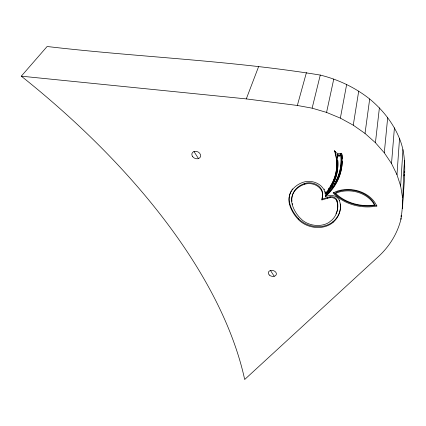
<?xml version="1.0" encoding="UTF-8"?>
<svg xmlns="http://www.w3.org/2000/svg" width="426" height="426" viewBox="0 0 426 426"><rect width="100%" height="100%" fill="white"/><g stroke="black" fill="none" stroke-linecap="round" stroke-linejoin="round"><path stroke-width="0.64" d="M402.575 208.575C403.102 185.358 408.694 160.937 399.519 138.626C393.225 123.071 382.569 109.647 369.683 99.008C355.193 87.522 338.191 79.492 320.267 75.072C229.886 60.29 138.008 57.185 47.121 46.498L21.3 76.174A548.39 274.914 30.3 0 1 244.678 379.502L378.884 256.159C389.492 246.249 397.399 233.523 400.909 219.39C404.024 199.996 402.4 180.161 404.657 160.618M400.909 219.39L400.988 218.08M401.063 216.765L401.143 215.455M402.506 197.398L400.648 186.04L402.937 149.606M322.695 194.251L321.934 199.932L327.227 198.33A29.628 22.775 9.2 0 1 329.724 197.739L330.757 197.589A5.378 4.212 9.9 0 1 336.652 200.603L337.333 202.994A29.399 22.903 12 0 1 332.259 219.72L328.851 222.5A19.857 15.4 11.3 0 1 302.535 220.338L299.558 217.478A41.737 32.743 9.8 0 1 292.566 205.636L291.751 202.297A24.064 18.813 11.4 0 1 304.654 184.256L304.846 183.42A12.333 9.723 12 0 1 320.629 188.058L321.678 189.735A13.392 10.559 12.1 0 1 322.695 194.251L321.934 199.932M400.648 186.04L396.979 174.687L399.519 138.626M396.979 174.687L391.515 163.541L394.417 127.88M391.515 163.541L384.295 152.817L387.681 117.56M374.433 205.039L374.523 204.171L373.634 202.515A26.827 20.826 8.2 0 0 337.706 191.711L335.81 192.525L335.661 193.377L336.215 193.942A39.804 32.072 6.3 0 0 373.591 205.183L374.433 205.039L373.543 203.383A26.865 20.837 8.3 0 0 337.562 192.563L335.661 193.377M384.295 152.817L375.418 142.71L379.396 107.874M375.418 142.71L365.018 133.439L369.683 99.008M404.045 175.831L404.231 174.591M404.514 172.727L404.7 171.486M365.018 133.439L353.26 125.185L358.703 91.143M290.511 192.424A26.758 20.933 11.4 0 0 289.792 203.745L289.589 204.592A44.485 34.9 9.8 0 0 298.514 219.672A22.562 17.498 11.3 0 0 332.919 222.494A32.11 25.017 12 0 0 339.533 200.822L339.671 199.964M332.919 222.494L333.068 221.626A32.062 25.001 12 0 0 340.465 203.958M336.886 201.2L336.796 199.746A5.373 4.212 9.9 0 0 330.911 196.737L329.878 196.887A29.586 22.764 9.2 0 0 327.381 197.478L322.099 199.08M337.035 154.372C337.072 155.831 339.048 156.48 340.14 155.676L340.859 153.813L341.141 156.534A69.039 56.078 16.6 0 1 335.523 181.817M340.14 155.676L340.587 154.553M340.443 155.378L340.859 153.813M339.304 156.007L339.447 155.181L340.283 154.846M339.751 155.889L339.895 155.059M338.35 155.937L338.5 155.112L337.232 153.946L337.77 162.311A64.763 52.361 16.3 0 1 328.563 191.125L326.252 193.825L326.295 194.315L327.562 193.122A69.14 56.115 16.6 0 0 340.997 157.359L340.715 154.638L340.64 155.027M338.824 156.022L338.974 155.197L339.447 155.181M329.964 197.691L330.118 196.839M337.541 155.485L337.69 154.659M337.914 155.756L338.063 154.926M337.259 155.149L337.408 154.324M327.227 198.33L327.381 197.478M353.26 125.185L340.363 118.13L346.657 84.444M326.252 193.825L326.412 192.973L328.718 190.273A64.667 52.329 16.3 0 0 337.605 169.298M326.295 194.315L326.412 192.973M339.533 200.822A8.121 6.358 9.9 0 0 329.218 195.55A32.328 24.852 9.2 0 0 325.469 196.461L325.624 195.609L328.568 192.829A70.125 56.962 16.6 0 0 342.307 161.204M289.589 204.592A26.795 20.943 11.4 0 1 303.44 182.174A15.086 11.891 12 0 1 323.733 189.33A16.145 12.716 12.1 0 1 325.176 193.532L325.336 192.685L325.299 195.71L325.624 195.609A32.28 24.841 9.2 0 1 325.959 195.513M322.53 195.103A13.408 10.565 12.1 0 0 321.513 190.582L321.444 189.298M340.363 118.13L326.566 112.416L333.76 79.05M298.514 219.672L298.706 218.815A44.421 34.879 9.8 0 1 289.792 203.745M292.193 204.4L292.396 203.553M21.3 76.174L246.292 98.907L297.343 105.467L312.13 108.167L320.267 75.072M297.343 105.467L306.427 72.59M246.292 98.907L258.593 66.669M325.469 196.461L328.409 193.676A70.226 56.999 16.6 0 0 341.668 153.248A4.803 3.962 9.1 0 1 334.527 150.538L336.311 158.376A63.682 51.482 16.3 0 1 325.176 193.532M376.877 205.156L374.044 205.646A41.514 33.478 6.3 0 1 335.113 193.936L333.718 192.509M376.792 206.024L373.953 206.514A41.572 33.5 6.3 0 1 334.969 194.788L333.105 192.882L336.78 191.295A28.558 22.152 8.3 0 1 375.072 202.813L376.866 206.163M338.5 155.112L338.974 155.197M312.13 108.167L326.566 112.416M321.279 190.145L320.458 188.904A12.349 9.729 12 0 0 304.654 184.256M193.968 151.539L198.495 158.573M270.494 270.521L274.206 276.288M335.113 151.31L336.46 157.551A63.586 51.45 16.3 0 1 330.017 186.695M337.03 200.342L337.477 202.137A29.357 22.892 12 0 1 335.96 213.889M337.818 160.4L337.919 161.481A64.667 52.329 16.3 0 1 337.685 168.659M337.413 155.916L337.589 157.886M329.314 187.744A63.586 51.45 16.3 0 1 328.201 189.277M342.099 154.776A70.125 56.962 16.6 0 1 342.328 158.882M334.879 182.946A69.039 56.078 16.6 0 1 333.851 184.607M332.759 186.226A69.039 56.078 16.6 0 1 331.992 187.28M324.207 189.069A16.124 12.711 12.1 0 1 324.479 189.661M325.097 191.466A16.124 12.711 12.1 0 1 325.235 192.073M290.756 191.897A26.758 20.933 11.4 0 1 291.293 190.859M291.911 189.847A26.758 20.933 11.4 0 1 292.598 188.872M333.068 221.626A22.535 17.493 11.3 0 1 298.706 218.815M291.959 201.45A24.032 18.803 11.4 0 1 304.846 183.42M192.435 156.369A4.558 3.584 23.6 0 0 200.092 157.444A4.558 3.584 23.6 0 0 196.194 151.347A4.558 3.584 23.6 0 0 192.435 156.369M269.349 275.058A4.111 2.955 14.1 0 0 276.213 274.775A4.111 2.955 14.1 0 0 271.511 270.366A4.111 2.955 14.1 0 0 269.349 275.058"/></g></svg>
